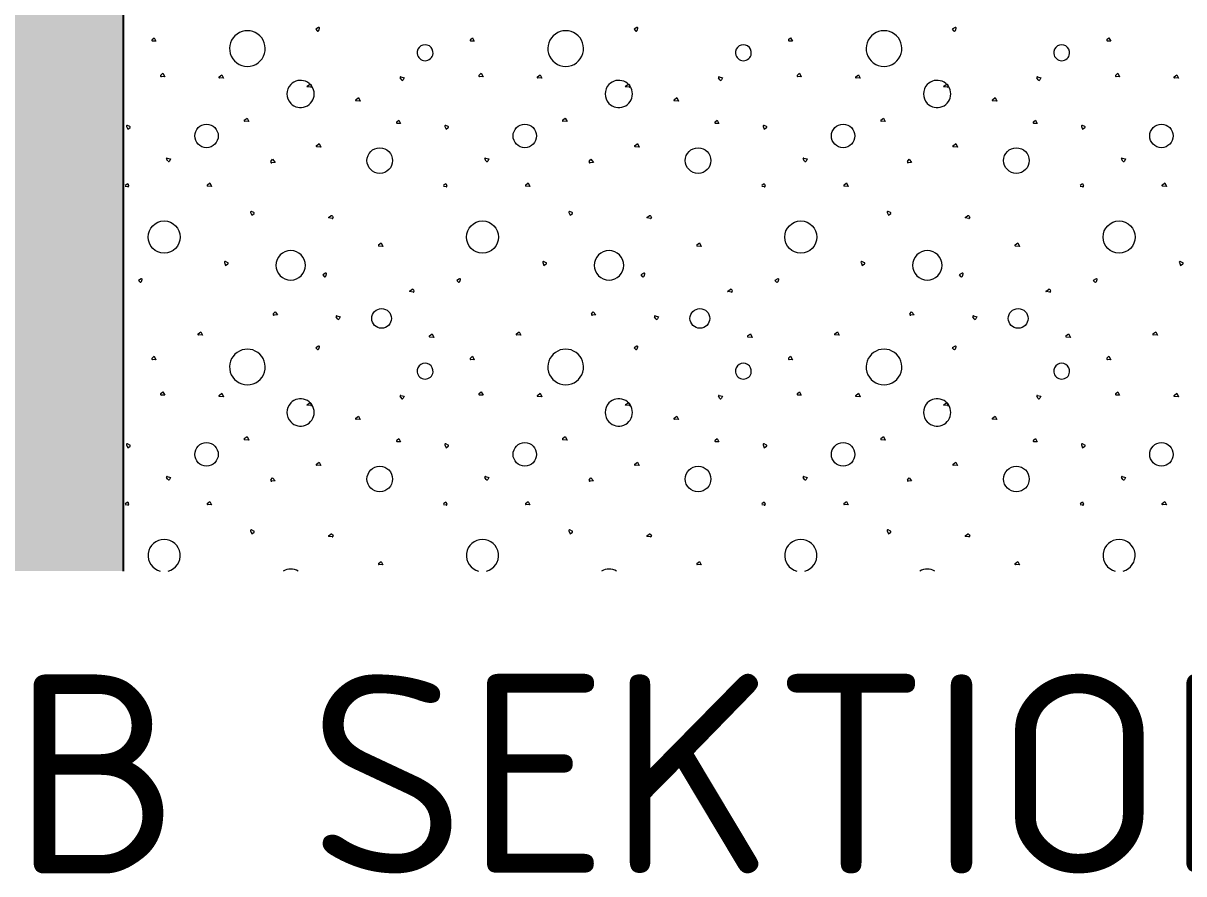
# Model space of a CAD drawing. Header units: millimetres. Extents: x 15 to 2176, y 3 to 641.
# Drawn here: x 694.3 to 752.6, y 3.3 to 46 of the extents above; entities that cross this region are included whole.
import ezdxf
from ezdxf.xclip import XClip

# ---------------------------------------------------------------- set-up
doc = ezdxf.new("R2010")
doc.units = ezdxf.units.MM
doc.header["$MEASUREMENT"] = 0
doc.header["$XCLIPFRAME"] = 0
doc.layers.add('A--------P-', color=7, linetype='Continuous')
doc.layers.add('A-01SC-----', color=7, linetype='Continuous')
doc.layers.add('A-L-10--EF-', color=4, linetype='Continuous', lineweight=0)
doc.styles.add('ISO', font='')
doc.styles.get('ISO').set_extended_font_data('ISOCPEUR')

# ---------------------------------------------------------------- blocks, each defined once
blk = doc.blocks.new('*X5')
at = {"layer": 'A-L-10--EF-'}
for p, q in [((709.163, 45.779), (709.015, 45.693)), ((709.015, 45.693), (709.082, 45.618)), ((709.172, 45.638), (709.205, 45.746)), ((725.163, 45.779), (725.015, 45.693)), ((725.015, 45.693), (725.082, 45.618)), ((725.172, 45.638), (725.205, 45.746)), ((741.163, 45.779), (741.015, 45.693)), ((741.015, 45.693), (741.082, 45.618)), ((741.172, 45.638), (741.205, 45.746)), ((700.788, 45.175), (700.889, 45.264)), ((700.984, 45.095), (700.815, 45.099)), ((700.889, 45.264), (700.984, 45.095)), ((716.788, 45.175), (716.889, 45.264)), ((716.984, 45.095), (716.815, 45.099)), ((716.889, 45.264), (716.984, 45.095)), ((732.788, 45.175), (732.889, 45.264)), ((732.984, 45.095), (732.815, 45.099)), ((732.889, 45.264), (732.984, 45.095)), ((748.788, 45.175), (748.889, 45.264)), ((748.984, 45.095), (748.815, 45.099)), ((748.889, 45.264), (748.984, 45.095)), ((701.228, 43.394), (701.33, 43.483)), ((701.425, 43.314), (701.256, 43.319)), ((701.33, 43.483), (701.425, 43.314)), ((704.161, 43.3), (704.297, 43.405)), ((704.382, 43.231), (704.176, 43.249)), ((704.297, 43.405), (704.382, 43.231)), ((713.336, 43.149), (713.266, 43.258)), ((713.298, 43.302), (713.464, 43.258)), ((713.464, 43.258), (713.411, 43.153)), ((717.228, 43.394), (717.33, 43.483)), ((717.425, 43.314), (717.256, 43.319)), ((717.33, 43.483), (717.425, 43.314)), ((720.161, 43.3), (720.297, 43.405)), ((720.382, 43.231), (720.176, 43.249)), ((720.297, 43.405), (720.382, 43.231)), ((729.336, 43.149), (729.266, 43.258)), ((729.298, 43.302), (729.464, 43.258)), ((729.464, 43.258), (729.411, 43.153)), ((733.228, 43.394), (733.33, 43.483)), ((733.425, 43.314), (733.256, 43.319)), ((733.33, 43.483), (733.425, 43.314)), ((736.161, 43.3), (736.297, 43.405)), ((736.382, 43.231), (736.176, 43.249)), ((736.297, 43.405), (736.382, 43.231)), ((745.336, 43.149), (745.266, 43.258)), ((745.298, 43.302), (745.464, 43.258)), ((745.464, 43.258), (745.411, 43.153)), ((749.228, 43.394), (749.33, 43.483)), ((749.425, 43.314), (749.256, 43.319)), ((749.33, 43.483), (749.425, 43.314)), ((752.161, 43.3), (752.297, 43.405)), ((752.382, 43.231), (752.176, 43.249)), ((752.297, 43.405), (752.382, 43.231)), ((708.581, 42.834), (708.703, 42.92)), ((708.77, 42.787), (708.587, 42.812)), ((708.782, 42.897), (708.808, 42.837)), ((724.581, 42.834), (724.703, 42.92)), ((724.77, 42.787), (724.587, 42.812)), ((724.782, 42.897), (724.808, 42.837)), ((740.581, 42.834), (740.703, 42.92)), ((740.77, 42.787), (740.587, 42.812)), ((740.782, 42.897), (740.808, 42.837)), ((711.027, 42.155), (711.163, 42.261)), ((711.248, 42.086), (711.042, 42.104)), ((711.163, 42.261), (711.248, 42.086)), ((727.027, 42.155), (727.163, 42.261)), ((727.248, 42.086), (727.042, 42.104)), ((727.163, 42.261), (727.248, 42.086)), ((743.027, 42.155), (743.163, 42.261)), ((743.248, 42.086), (743.042, 42.104)), ((743.163, 42.261), (743.248, 42.086)), ((699.676, 40.804), (699.551, 40.859)), ((705.427, 41.127), (705.562, 41.232)), ((705.647, 41.058), (705.442, 41.075)), ((705.562, 41.232), (705.647, 41.058)), ((713.088, 41.045), (713.189, 41.134)), ((713.284, 40.965), (713.115, 40.969)), ((713.189, 41.134), (713.284, 40.965)), ((715.676, 40.804), (715.551, 40.859)), ((721.427, 41.127), (721.562, 41.232)), ((721.647, 41.058), (721.442, 41.075)), ((721.562, 41.232), (721.647, 41.058)), ((729.088, 41.045), (729.189, 41.134)), ((729.284, 40.965), (729.115, 40.969)), ((729.189, 41.134), (729.284, 40.965)), ((731.676, 40.804), (731.551, 40.859)), ((737.427, 41.127), (737.562, 41.232)), ((737.647, 41.058), (737.442, 41.075)), ((737.562, 41.232), (737.647, 41.058)), ((745.088, 41.045), (745.189, 41.134)), ((745.284, 40.965), (745.115, 40.969)), ((745.189, 41.134), (745.284, 40.965)), ((747.676, 40.804), (747.551, 40.859)), ((699.503, 40.811), (699.565, 40.671)), ((699.565, 40.671), (699.681, 40.754)), ((715.503, 40.811), (715.565, 40.671)), ((715.565, 40.671), (715.681, 40.754)), ((731.503, 40.811), (731.565, 40.671)), ((731.565, 40.671), (731.681, 40.754)), ((747.503, 40.811), (747.565, 40.671)), ((747.565, 40.671), (747.681, 40.754)), ((709.049, 39.847), (709.184, 39.953)), ((709.269, 39.778), (709.064, 39.796)), ((709.184, 39.953), (709.269, 39.778)), ((725.049, 39.847), (725.184, 39.953)), ((725.269, 39.778), (725.064, 39.796)), ((725.184, 39.953), (725.269, 39.778)), ((741.049, 39.847), (741.184, 39.953)), ((741.269, 39.778), (741.064, 39.796)), ((741.184, 39.953), (741.269, 39.778)), ((701.59, 39.072), (701.521, 39.182)), ((701.553, 39.225), (701.718, 39.181)), ((701.718, 39.181), (701.665, 39.076)), ((706.765, 39.058), (706.851, 39.162)), ((706.851, 39.162), (706.971, 39.009)), ((717.59, 39.072), (717.521, 39.182)), ((717.553, 39.225), (717.718, 39.181)), ((717.718, 39.181), (717.665, 39.076)), ((722.765, 39.058), (722.851, 39.162)), ((722.851, 39.162), (722.971, 39.009)), ((733.59, 39.072), (733.521, 39.182)), ((733.553, 39.225), (733.718, 39.181)), ((733.718, 39.181), (733.665, 39.076)), ((738.765, 39.058), (738.851, 39.162)), ((738.851, 39.162), (738.971, 39.009)), ((749.59, 39.072), (749.521, 39.182)), ((749.553, 39.225), (749.718, 39.181)), ((749.718, 39.181), (749.665, 39.076)), ((706.971, 39.009), (706.803, 38.988)), ((722.971, 39.009), (722.803, 38.988)), ((738.971, 39.009), (738.803, 38.988)), ((699.443, 37.862), (699.564, 37.947)), ((699.564, 37.947), (699.61, 37.839)), ((703.563, 37.869), (703.699, 37.974)), ((703.699, 37.974), (703.784, 37.8)), ((715.443, 37.862), (715.564, 37.947)), ((715.564, 37.947), (715.61, 37.839)), ((719.563, 37.869), (719.699, 37.974)), ((719.699, 37.974), (719.784, 37.8)), ((731.443, 37.862), (731.564, 37.947)), ((731.564, 37.947), (731.61, 37.839)), ((735.563, 37.869), (735.699, 37.974)), ((735.699, 37.974), (735.784, 37.8)), ((747.443, 37.862), (747.564, 37.947)), ((747.564, 37.947), (747.61, 37.839)), ((751.563, 37.869), (751.699, 37.974)), ((751.699, 37.974), (751.784, 37.8)), ((699.565, 37.779), (699.443, 37.795)), ((703.784, 37.8), (703.579, 37.818)), ((715.565, 37.779), (715.443, 37.795)), ((719.784, 37.8), (719.579, 37.818)), ((731.565, 37.779), (731.443, 37.795)), ((735.784, 37.8), (735.579, 37.818)), ((747.565, 37.779), (747.443, 37.795)), ((751.784, 37.8), (751.579, 37.818)), ((705.738, 36.492), (705.799, 36.351)), ((705.911, 36.484), (705.785, 36.539)), ((705.799, 36.351), (705.916, 36.435)), ((709.661, 36.236), (709.783, 36.322)), ((709.849, 36.189), (709.666, 36.214)), ((709.861, 36.299), (709.887, 36.239)), ((721.738, 36.492), (721.799, 36.351)), ((721.911, 36.484), (721.785, 36.539)), ((721.799, 36.351), (721.916, 36.435)), ((725.661, 36.236), (725.783, 36.322)), ((725.849, 36.189), (725.666, 36.214)), ((725.861, 36.299), (725.887, 36.239)), ((737.738, 36.492), (737.799, 36.351)), ((737.911, 36.484), (737.785, 36.539)), ((737.799, 36.351), (737.916, 36.435)), ((741.661, 36.236), (741.783, 36.322)), ((741.849, 36.189), (741.666, 36.214)), ((741.861, 36.299), (741.887, 36.239)), ((712.174, 34.857), (712.309, 34.962)), ((712.394, 34.788), (712.189, 34.805)), ((712.309, 34.962), (712.394, 34.788)), ((728.174, 34.857), (728.309, 34.962)), ((728.394, 34.788), (728.189, 34.805)), ((728.309, 34.962), (728.394, 34.788)), ((744.174, 34.857), (744.309, 34.962)), ((744.394, 34.788), (744.189, 34.805)), ((744.309, 34.962), (744.394, 34.788)), ((704.426, 33.974), (704.487, 33.834)), ((704.599, 33.967), (704.473, 34.022)), ((704.487, 33.834), (704.604, 33.917)), ((720.426, 33.974), (720.487, 33.834)), ((720.599, 33.967), (720.473, 34.022)), ((720.487, 33.834), (720.604, 33.917)), ((736.426, 33.974), (736.487, 33.834)), ((736.599, 33.967), (736.473, 34.022)), ((736.487, 33.834), (736.604, 33.917)), ((752.426, 33.974), (752.487, 33.834)), ((752.599, 33.967), (752.473, 34.022)), ((752.487, 33.834), (752.604, 33.917)), ((709.514, 33.438), (709.365, 33.352)), ((709.365, 33.352), (709.433, 33.277)), ((709.522, 33.297), (709.556, 33.404)), ((725.514, 33.438), (725.365, 33.352)), ((725.365, 33.352), (725.433, 33.277)), ((725.522, 33.297), (725.556, 33.404)), ((741.514, 33.438), (741.365, 33.352)), ((741.365, 33.352), (741.433, 33.277)), ((741.522, 33.297), (741.556, 33.404)), ((700.249, 33.163), (700.101, 33.077)), ((700.101, 33.077), (700.168, 33.002)), ((700.258, 33.022), (700.291, 33.129)), ((716.249, 33.163), (716.101, 33.077)), ((716.101, 33.077), (716.168, 33.002)), ((716.258, 33.022), (716.291, 33.129)), ((732.249, 33.163), (732.101, 33.077)), ((732.101, 33.077), (732.168, 33.002)), ((732.258, 33.022), (732.291, 33.129)), ((748.249, 33.163), (748.101, 33.077)), ((748.101, 33.077), (748.168, 33.002)), ((748.258, 33.022), (748.291, 33.129)), ((713.727, 32.536), (713.849, 32.621)), ((713.916, 32.489), (713.732, 32.514)), ((713.928, 32.599), (713.954, 32.539)), ((729.727, 32.536), (729.849, 32.621)), ((729.916, 32.489), (729.732, 32.514)), ((729.928, 32.599), (729.954, 32.539)), ((745.727, 32.536), (745.849, 32.621)), ((745.916, 32.489), (745.732, 32.514)), ((745.928, 32.599), (745.954, 32.539)), ((706.882, 31.402), (706.969, 31.506)), ((706.969, 31.506), (707.089, 31.353)), ((722.882, 31.402), (722.969, 31.506)), ((722.969, 31.506), (723.089, 31.353)), ((738.882, 31.402), (738.969, 31.506)), ((738.969, 31.506), (739.089, 31.353)), ((707.089, 31.353), (706.921, 31.332)), ((710.115, 31.141), (710.046, 31.251)), ((710.077, 31.294), (710.243, 31.25)), ((710.243, 31.25), (710.19, 31.145)), ((723.089, 31.353), (722.921, 31.332)), ((726.115, 31.141), (726.046, 31.251)), ((726.077, 31.294), (726.243, 31.25)), ((726.243, 31.25), (726.19, 31.145)), ((739.089, 31.353), (738.921, 31.332)), ((742.115, 31.141), (742.046, 31.251)), ((742.077, 31.294), (742.243, 31.25)), ((742.243, 31.25), (742.19, 31.145)), ((703.102, 30.39), (703.237, 30.495)), ((703.322, 30.321), (703.117, 30.338)), ((703.237, 30.495), (703.322, 30.321)), ((714.727, 30.286), (714.863, 30.391)), ((714.863, 30.391), (714.948, 30.216)), ((719.102, 30.39), (719.237, 30.495)), ((719.322, 30.321), (719.117, 30.338)), ((719.237, 30.495), (719.322, 30.321)), ((730.727, 30.286), (730.863, 30.391)), ((730.863, 30.391), (730.948, 30.216)), ((735.102, 30.39), (735.237, 30.495)), ((735.322, 30.321), (735.117, 30.338)), ((735.237, 30.495), (735.322, 30.321)), ((746.727, 30.286), (746.863, 30.391)), ((746.863, 30.391), (746.948, 30.216)), ((751.102, 30.39), (751.237, 30.495)), ((751.322, 30.321), (751.117, 30.338)), ((751.237, 30.495), (751.322, 30.321)), ((709.163, 29.779), (709.015, 29.693)), ((714.948, 30.216), (714.743, 30.234)), ((725.163, 29.779), (725.015, 29.693)), ((730.948, 30.216), (730.743, 30.234)), ((741.163, 29.779), (741.015, 29.693)), ((746.948, 30.216), (746.743, 30.234)), ((700.788, 29.175), (700.889, 29.264)), ((700.889, 29.264), (700.984, 29.095)), ((709.015, 29.693), (709.082, 29.618)), ((709.172, 29.638), (709.205, 29.746)), ((716.788, 29.175), (716.889, 29.264)), ((716.889, 29.264), (716.984, 29.095)), ((725.015, 29.693), (725.082, 29.618)), ((725.172, 29.638), (725.205, 29.746)), ((732.788, 29.175), (732.889, 29.264)), ((732.889, 29.264), (732.984, 29.095)), ((741.015, 29.693), (741.082, 29.618)), ((741.172, 29.638), (741.205, 29.746)), ((748.788, 29.175), (748.889, 29.264)), ((748.889, 29.264), (748.984, 29.095)), ((700.984, 29.095), (700.815, 29.099)), ((716.984, 29.095), (716.815, 29.099)), ((732.984, 29.095), (732.815, 29.099)), ((748.984, 29.095), (748.815, 29.099)), ((701.228, 27.394), (701.33, 27.483)), ((701.33, 27.483), (701.425, 27.314)), ((717.228, 27.394), (717.33, 27.483)), ((717.33, 27.483), (717.425, 27.314)), ((733.228, 27.394), (733.33, 27.483)), ((733.33, 27.483), (733.425, 27.314)), ((749.228, 27.394), (749.33, 27.483)), ((749.33, 27.483), (749.425, 27.314)), ((701.425, 27.314), (701.256, 27.319)), ((704.161, 27.3), (704.297, 27.405)), ((704.382, 27.231), (704.176, 27.249)), ((704.297, 27.405), (704.382, 27.231)), ((708.581, 26.834), (708.703, 26.92)), ((708.782, 26.897), (708.808, 26.837)), ((713.336, 27.149), (713.266, 27.258)), ((713.298, 27.302), (713.464, 27.258)), ((713.464, 27.258), (713.411, 27.153)), ((717.425, 27.314), (717.256, 27.319)), ((720.161, 27.3), (720.297, 27.405)), ((720.382, 27.231), (720.176, 27.249)), ((720.297, 27.405), (720.382, 27.231)), ((724.581, 26.834), (724.703, 26.92)), ((724.782, 26.897), (724.808, 26.837)), ((729.336, 27.149), (729.266, 27.258)), ((729.298, 27.302), (729.464, 27.258)), ((729.464, 27.258), (729.411, 27.153)), ((733.425, 27.314), (733.256, 27.319)), ((736.161, 27.3), (736.297, 27.405)), ((736.382, 27.231), (736.176, 27.249)), ((736.297, 27.405), (736.382, 27.231)), ((740.581, 26.834), (740.703, 26.92)), ((740.782, 26.897), (740.808, 26.837)), ((745.336, 27.149), (745.266, 27.258)), ((745.298, 27.302), (745.464, 27.258)), ((745.464, 27.258), (745.411, 27.153)), ((749.425, 27.314), (749.256, 27.319)), ((752.161, 27.3), (752.297, 27.405)), ((752.382, 27.231), (752.176, 27.249)), ((752.297, 27.405), (752.382, 27.231)), ((708.77, 26.787), (708.587, 26.812)), ((711.027, 26.155), (711.163, 26.261)), ((711.163, 26.261), (711.248, 26.086)), ((724.77, 26.787), (724.587, 26.812)), ((727.027, 26.155), (727.163, 26.261)), ((727.163, 26.261), (727.248, 26.086)), ((740.77, 26.787), (740.587, 26.812)), ((743.027, 26.155), (743.163, 26.261)), ((743.163, 26.261), (743.248, 26.086)), ((711.248, 26.086), (711.042, 26.104)), ((727.248, 26.086), (727.042, 26.104)), ((743.248, 26.086), (743.042, 26.104)), ((705.427, 25.127), (705.562, 25.232)), ((705.562, 25.232), (705.647, 25.058)), ((713.088, 25.045), (713.189, 25.134)), ((713.189, 25.134), (713.284, 24.965)), ((721.427, 25.127), (721.562, 25.232)), ((721.562, 25.232), (721.647, 25.058)), ((729.088, 25.045), (729.189, 25.134)), ((729.189, 25.134), (729.284, 24.965)), ((737.427, 25.127), (737.562, 25.232)), ((737.562, 25.232), (737.647, 25.058)), ((745.088, 25.045), (745.189, 25.134)), ((745.189, 25.134), (745.284, 24.965)), ((699.503, 24.811), (699.565, 24.671)), ((699.676, 24.804), (699.551, 24.859)), ((699.565, 24.671), (699.681, 24.754)), ((705.647, 25.058), (705.442, 25.075)), ((713.284, 24.965), (713.115, 24.969)), ((715.503, 24.811), (715.565, 24.671)), ((715.676, 24.804), (715.551, 24.859)), ((715.565, 24.671), (715.681, 24.754)), ((721.647, 25.058), (721.442, 25.075)), ((729.284, 24.965), (729.115, 24.969)), ((731.503, 24.811), (731.565, 24.671)), ((731.676, 24.804), (731.551, 24.859)), ((731.565, 24.671), (731.681, 24.754)), ((737.647, 25.058), (737.442, 25.075)), ((745.284, 24.965), (745.115, 24.969)), ((747.503, 24.811), (747.565, 24.671)), ((747.676, 24.804), (747.551, 24.859)), ((747.565, 24.671), (747.681, 24.754)), ((709.049, 23.847), (709.184, 23.953)), ((709.184, 23.953), (709.269, 23.778)), ((725.049, 23.847), (725.184, 23.953)), ((725.184, 23.953), (725.269, 23.778)), ((741.049, 23.847), (741.184, 23.953)), ((741.184, 23.953), (741.269, 23.778)), ((709.269, 23.778), (709.064, 23.796)), ((725.269, 23.778), (725.064, 23.796)), ((741.269, 23.778), (741.064, 23.796)), ((701.59, 23.072), (701.521, 23.182)), ((701.553, 23.225), (701.718, 23.181)), ((701.718, 23.181), (701.665, 23.076)), ((706.765, 23.058), (706.851, 23.162)), ((706.971, 23.009), (706.803, 22.988)), ((706.851, 23.162), (706.971, 23.009)), ((717.59, 23.072), (717.521, 23.182)), ((717.553, 23.225), (717.718, 23.181)), ((717.718, 23.181), (717.665, 23.076)), ((722.765, 23.058), (722.851, 23.162)), ((722.971, 23.009), (722.803, 22.988)), ((722.851, 23.162), (722.971, 23.009)), ((733.59, 23.072), (733.521, 23.182)), ((733.553, 23.225), (733.718, 23.181)), ((733.718, 23.181), (733.665, 23.076)), ((738.765, 23.058), (738.851, 23.162)), ((738.971, 23.009), (738.803, 22.988)), ((738.851, 23.162), (738.971, 23.009)), ((749.59, 23.072), (749.521, 23.182)), ((749.553, 23.225), (749.718, 23.181)), ((749.718, 23.181), (749.665, 23.076)), ((699.443, 21.862), (699.564, 21.947)), ((699.565, 21.779), (699.443, 21.795)), ((699.564, 21.947), (699.61, 21.839)), ((703.563, 21.869), (703.699, 21.974)), ((703.784, 21.8), (703.579, 21.818)), ((703.699, 21.974), (703.784, 21.8)), ((715.443, 21.862), (715.564, 21.947)), ((715.565, 21.779), (715.443, 21.795)), ((715.564, 21.947), (715.61, 21.839)), ((719.563, 21.869), (719.699, 21.974)), ((719.784, 21.8), (719.579, 21.818)), ((719.699, 21.974), (719.784, 21.8)), ((731.443, 21.862), (731.564, 21.947)), ((731.565, 21.779), (731.443, 21.795)), ((731.564, 21.947), (731.61, 21.839)), ((735.563, 21.869), (735.699, 21.974)), ((735.784, 21.8), (735.579, 21.818)), ((735.699, 21.974), (735.784, 21.8)), ((747.443, 21.862), (747.564, 21.947)), ((747.565, 21.779), (747.443, 21.795)), ((747.564, 21.947), (747.61, 21.839)), ((751.563, 21.869), (751.699, 21.974)), ((751.784, 21.8), (751.579, 21.818)), ((751.699, 21.974), (751.784, 21.8)), ((705.738, 20.492), (705.799, 20.351)), ((705.911, 20.484), (705.785, 20.539)), ((705.799, 20.351), (705.916, 20.435)), ((721.738, 20.492), (721.799, 20.351)), ((721.911, 20.484), (721.785, 20.539)), ((721.799, 20.351), (721.916, 20.435)), ((737.738, 20.492), (737.799, 20.351)), ((737.911, 20.484), (737.785, 20.539)), ((737.799, 20.351), (737.916, 20.435)), ((709.661, 20.236), (709.783, 20.322)), ((709.849, 20.189), (709.666, 20.214)), ((709.861, 20.299), (709.887, 20.239)), ((725.661, 20.236), (725.783, 20.322)), ((725.849, 20.189), (725.666, 20.214)), ((725.861, 20.299), (725.887, 20.239)), ((741.661, 20.236), (741.783, 20.322)), ((741.849, 20.189), (741.666, 20.214)), ((741.861, 20.299), (741.887, 20.239)), ((712.174, 18.857), (712.309, 18.962)), ((712.394, 18.788), (712.189, 18.805)), ((712.309, 18.962), (712.394, 18.788)), ((728.174, 18.857), (728.309, 18.962)), ((728.394, 18.788), (728.189, 18.805)), ((728.309, 18.962), (728.394, 18.788)), ((744.174, 18.857), (744.309, 18.962)), ((744.394, 18.788), (744.189, 18.805)), ((744.309, 18.962), (744.394, 18.788))]:
    blk.add_line(p, q, dxfattribs=at)
for centre, radius in [((703.526, 40.337), 0.59), ((719.526, 40.337), 0.59), ((735.526, 40.337), 0.59), ((751.526, 40.337), 0.59), ((712.236, 39.098), 0.643), ((728.236, 39.098), 0.643), ((744.236, 39.098), 0.643), ((701.397, 35.257), 0.807), ((717.397, 35.257), 0.807), ((733.397, 35.257), 0.807), ((749.397, 35.257), 0.807), ((712.325, 31.166), 0.496), ((728.325, 31.166), 0.496), ((744.325, 31.166), 0.496), ((703.526, 24.337), 0.59), ((719.526, 24.337), 0.59), ((735.526, 24.337), 0.59), ((751.526, 24.337), 0.59), ((712.236, 23.098), 0.643), ((728.236, 23.098), 0.643), ((744.236, 23.098), 0.643)]:
    blk.add_circle(centre, radius, dxfattribs=at)
for centre, radius, start, end in [((705.581, 44.727), 0.897, 343.60886, 196.39114), ((709.121, 45.654), 0.0528, 221.92131, 342.82539), ((709.177, 45.754), 0.0288, 342.82539, 120), ((721.581, 44.727), 0.897, 343.60886, 196.39114), ((725.121, 45.654), 0.0528, 221.92131, 342.82539), ((725.177, 45.754), 0.0288, 342.82539, 120), ((737.581, 44.727), 0.897, 343.60886, 196.39114), ((741.121, 45.654), 0.0528, 221.92131, 342.82539), ((741.177, 45.754), 0.0288, 342.82539, 120), ((700.817, 45.143), 0.0432, 131.23861, 268.41323), ((716.817, 45.143), 0.0432, 131.23861, 268.41323), ((732.817, 45.143), 0.0432, 131.23861, 268.41323), ((748.817, 45.143), 0.0432, 131.23861, 268.41323), ((705.581, 44.727), 0.897, 196.39114, 343.60886), ((714.514, 44.518), 0.4, 353.70667, 186.29333), ((714.514, 44.518), 0.4, 186.29333, 353.70667), ((721.581, 44.727), 0.897, 196.39114, 343.60886), ((730.514, 44.518), 0.4, 353.70667, 186.29333), ((730.514, 44.518), 0.4, 186.29333, 353.70667), ((737.581, 44.727), 0.897, 196.39114, 343.60886), ((746.514, 44.518), 0.4, 353.70667, 186.29333), ((746.514, 44.518), 0.4, 186.29333, 353.70667), ((701.257, 43.362), 0.0432, 131.23861, 268.41323), ((704.179, 43.277), 0.0288, 127.90217, 265.07679), ((713.291, 43.274), 0.0288, 75.20671, 212.38132), ((717.257, 43.362), 0.0432, 131.23861, 268.41323), ((720.179, 43.277), 0.0288, 127.90217, 265.07679), ((729.291, 43.274), 0.0288, 75.20671, 212.38132), ((733.257, 43.362), 0.0432, 131.23861, 268.41323), ((736.179, 43.277), 0.0288, 127.90217, 265.07679), ((745.291, 43.274), 0.0288, 75.20671, 212.38132), ((749.257, 43.362), 0.0432, 131.23861, 268.41323), ((752.179, 43.277), 0.0288, 127.90217, 265.07679), ((708.252, 42.445), 0.686, 136.1287, 223.8713), ((708.252, 42.445), 0.686, 223.8713, 136.1287), ((708.588, 42.824), 0.012, 125.11386, 262.28848), ((708.734, 42.876), 0.0528, 23.19256, 125.11386), ((708.775, 42.823), 0.036, 262.28848, 23.19256), ((713.372, 43.172), 0.0432, 212.38132, 333.2854), ((724.252, 42.445), 0.686, 136.1287, 223.8713), ((724.252, 42.445), 0.686, 223.8713, 136.1287), ((724.588, 42.824), 0.012, 125.11386, 262.28848), ((724.734, 42.876), 0.0528, 23.19256, 125.11386), ((724.775, 42.823), 0.036, 262.28848, 23.19256), ((729.372, 43.172), 0.0432, 212.38132, 333.2854), ((740.252, 42.445), 0.686, 136.1287, 223.8713), ((740.252, 42.445), 0.686, 223.8713, 136.1287), ((740.588, 42.824), 0.012, 125.11386, 262.28848), ((740.734, 42.876), 0.0528, 23.19256, 125.11386), ((740.775, 42.823), 0.036, 262.28848, 23.19256), ((745.372, 43.172), 0.0432, 212.38132, 333.2854), ((711.045, 42.133), 0.0288, 127.90217, 265.07679), ((727.045, 42.133), 0.0288, 127.90217, 265.07679), ((743.045, 42.133), 0.0288, 127.90217, 265.07679), ((699.536, 40.826), 0.036, 66.44748, 203.62209), ((705.445, 41.104), 0.0288, 127.90217, 265.07679), ((713.116, 41.013), 0.0432, 131.23861, 268.41323), ((715.536, 40.826), 0.036, 66.44748, 203.62209), ((721.445, 41.104), 0.0288, 127.90217, 265.07679), ((729.116, 41.013), 0.0432, 131.23861, 268.41323), ((731.536, 40.826), 0.036, 66.44748, 203.62209), ((737.445, 41.104), 0.0288, 127.90217, 265.07679), ((745.116, 41.013), 0.0432, 131.23861, 268.41323), ((747.536, 40.826), 0.036, 66.44748, 203.62209), ((699.664, 40.778), 0.0288, 305.5434, 66.44748), ((715.664, 40.778), 0.0288, 305.5434, 66.44748), ((731.664, 40.778), 0.0288, 305.5434, 66.44748), ((747.664, 40.778), 0.0288, 305.5434, 66.44748), ((709.067, 39.825), 0.0288, 127.90217, 265.07679), ((725.067, 39.825), 0.0288, 127.90217, 265.07679), ((741.067, 39.825), 0.0288, 127.90217, 265.07679), ((701.545, 39.197), 0.0288, 75.20671, 212.38132), ((717.545, 39.197), 0.0288, 75.20671, 212.38132), ((733.545, 39.197), 0.0288, 75.20671, 212.38132), ((749.545, 39.197), 0.0288, 75.20671, 212.38132), ((701.627, 39.095), 0.0432, 212.38132, 333.2854), ((706.798, 39.03), 0.0432, 140.11386, 277.28848), ((717.627, 39.095), 0.0432, 212.38132, 333.2854), ((722.798, 39.03), 0.0432, 140.11386, 277.28848), ((733.627, 39.095), 0.0432, 212.38132, 333.2854), ((738.798, 39.03), 0.0432, 140.11386, 277.28848), ((749.627, 39.095), 0.0432, 212.38132, 333.2854), ((699.571, 37.822), 0.0432, 262.28848, 23.19256), ((703.581, 37.846), 0.0288, 127.90217, 265.07679), ((715.571, 37.822), 0.0432, 262.28848, 23.19256), ((719.581, 37.846), 0.0288, 127.90217, 265.07679), ((731.571, 37.822), 0.0432, 262.28848, 23.19256), ((735.581, 37.846), 0.0288, 127.90217, 265.07679), ((747.571, 37.822), 0.0432, 262.28848, 23.19256), ((751.581, 37.846), 0.0288, 127.90217, 265.07679), ((705.771, 36.506), 0.036, 66.44748, 203.62209), ((705.899, 36.458), 0.0288, 305.5434, 66.44748), ((709.667, 36.226), 0.012, 125.11386, 262.28848), ((709.813, 36.278), 0.0528, 23.19256, 125.11386), ((709.854, 36.225), 0.036, 262.28848, 23.19256), ((721.771, 36.506), 0.036, 66.44748, 203.62209), ((721.899, 36.458), 0.0288, 305.5434, 66.44748), ((725.667, 36.226), 0.012, 125.11386, 262.28848), ((725.813, 36.278), 0.0528, 23.19256, 125.11386), ((725.854, 36.225), 0.036, 262.28848, 23.19256), ((737.771, 36.506), 0.036, 66.44748, 203.62209), ((737.899, 36.458), 0.0288, 305.5434, 66.44748), ((741.667, 36.226), 0.012, 125.11386, 262.28848), ((741.813, 36.278), 0.0528, 23.19256, 125.11386), ((741.854, 36.225), 0.036, 262.28848, 23.19256), ((707.758, 33.835), 0.74, 90, 270), ((707.758, 33.835), 0.74, 270, 90), ((712.192, 34.834), 0.0288, 127.90217, 265.07679), ((723.758, 33.835), 0.74, 90, 270), ((723.758, 33.835), 0.74, 270, 90), ((728.192, 34.834), 0.0288, 127.90217, 265.07679), ((739.758, 33.835), 0.74, 90, 270), ((739.758, 33.835), 0.74, 270, 90), ((744.192, 34.834), 0.0288, 127.90217, 265.07679), ((704.459, 33.989), 0.036, 66.44748, 203.62209), ((704.587, 33.941), 0.0288, 305.5434, 66.44748), ((720.459, 33.989), 0.036, 66.44748, 203.62209), ((720.587, 33.941), 0.0288, 305.5434, 66.44748), ((736.459, 33.989), 0.036, 66.44748, 203.62209), ((736.587, 33.941), 0.0288, 305.5434, 66.44748), ((752.459, 33.989), 0.036, 66.44748, 203.62209), ((752.587, 33.941), 0.0288, 305.5434, 66.44748), ((709.472, 33.312), 0.0528, 221.92131, 342.82539), ((709.528, 33.413), 0.0288, 342.82539, 120), ((725.472, 33.312), 0.0528, 221.92131, 342.82539), ((725.528, 33.413), 0.0288, 342.82539, 120), ((741.472, 33.312), 0.0528, 221.92131, 342.82539), ((741.528, 33.413), 0.0288, 342.82539, 120), ((700.207, 33.037), 0.0528, 221.92131, 342.82539), ((700.263, 33.138), 0.0288, 342.82539, 120), ((716.207, 33.037), 0.0528, 221.92131, 342.82539), ((716.263, 33.138), 0.0288, 342.82539, 120), ((732.207, 33.037), 0.0528, 221.92131, 342.82539), ((732.263, 33.138), 0.0288, 342.82539, 120), ((748.207, 33.037), 0.0528, 221.92131, 342.82539), ((748.263, 33.138), 0.0288, 342.82539, 120), ((713.734, 32.526), 0.012, 125.11386, 262.28848), ((713.879, 32.578), 0.0528, 23.19256, 125.11386), ((713.921, 32.525), 0.036, 262.28848, 23.19256), ((729.734, 32.526), 0.012, 125.11386, 262.28848), ((729.879, 32.578), 0.0528, 23.19256, 125.11386), ((729.921, 32.525), 0.036, 262.28848, 23.19256), ((745.734, 32.526), 0.012, 125.11386, 262.28848), ((745.879, 32.578), 0.0528, 23.19256, 125.11386), ((745.921, 32.525), 0.036, 262.28848, 23.19256), ((706.916, 31.375), 0.0432, 140.11386, 277.28848), ((710.07, 31.266), 0.0288, 75.20671, 212.38132), ((710.152, 31.164), 0.0432, 212.38132, 333.2854), ((722.916, 31.375), 0.0432, 140.11386, 277.28848), ((726.07, 31.266), 0.0288, 75.20671, 212.38132), ((726.152, 31.164), 0.0432, 212.38132, 333.2854), ((738.916, 31.375), 0.0432, 140.11386, 277.28848), ((742.07, 31.266), 0.0288, 75.20671, 212.38132), ((742.152, 31.164), 0.0432, 212.38132, 333.2854), ((703.12, 30.367), 0.0288, 127.90217, 265.07679), ((719.12, 30.367), 0.0288, 127.90217, 265.07679), ((735.12, 30.367), 0.0288, 127.90217, 265.07679), ((751.12, 30.367), 0.0288, 127.90217, 265.07679), ((709.177, 29.754), 0.0288, 342.82539, 120), ((714.745, 30.263), 0.0288, 127.90217, 265.07679), ((725.177, 29.754), 0.0288, 342.82539, 120), ((730.745, 30.263), 0.0288, 127.90217, 265.07679), ((741.177, 29.754), 0.0288, 342.82539, 120), ((746.745, 30.263), 0.0288, 127.90217, 265.07679), ((700.817, 29.143), 0.0432, 131.23861, 268.41323), ((705.581, 28.727), 0.897, 343.60886, 196.39114), ((709.121, 29.654), 0.0528, 221.92131, 342.82539), ((716.817, 29.143), 0.0432, 131.23861, 268.41323), ((721.581, 28.727), 0.897, 343.60886, 196.39114), ((725.121, 29.654), 0.0528, 221.92131, 342.82539), ((732.817, 29.143), 0.0432, 131.23861, 268.41323), ((737.581, 28.727), 0.897, 343.60886, 196.39114), ((741.121, 29.654), 0.0528, 221.92131, 342.82539), ((748.817, 29.143), 0.0432, 131.23861, 268.41323), ((714.514, 28.518), 0.4, 353.70667, 186.29333), ((730.514, 28.518), 0.4, 353.70667, 186.29333), ((746.514, 28.518), 0.4, 353.70667, 186.29333), ((705.581, 28.727), 0.897, 196.39114, 343.60886), ((714.514, 28.518), 0.4, 186.29333, 353.70667), ((721.581, 28.727), 0.897, 196.39114, 343.60886), ((730.514, 28.518), 0.4, 186.29333, 353.70667), ((737.581, 28.727), 0.897, 196.39114, 343.60886), ((746.514, 28.518), 0.4, 186.29333, 353.70667), ((701.257, 27.362), 0.0432, 131.23861, 268.41323), ((704.179, 27.277), 0.0288, 127.90217, 265.07679), ((708.252, 26.445), 0.686, 136.1287, 223.8713), ((708.252, 26.445), 0.686, 223.8713, 136.1287), ((708.734, 26.876), 0.0528, 23.19256, 125.11386), ((708.775, 26.823), 0.036, 262.28848, 23.19256), ((713.291, 27.274), 0.0288, 75.20671, 212.38132), ((713.372, 27.172), 0.0432, 212.38132, 333.2854), ((717.257, 27.362), 0.0432, 131.23861, 268.41323), ((720.179, 27.277), 0.0288, 127.90217, 265.07679), ((724.252, 26.445), 0.686, 136.1287, 223.8713), ((724.252, 26.445), 0.686, 223.8713, 136.1287), ((724.734, 26.876), 0.0528, 23.19256, 125.11386), ((724.775, 26.823), 0.036, 262.28848, 23.19256), ((729.291, 27.274), 0.0288, 75.20671, 212.38132), ((729.372, 27.172), 0.0432, 212.38132, 333.2854), ((733.257, 27.362), 0.0432, 131.23861, 268.41323), ((736.179, 27.277), 0.0288, 127.90217, 265.07679), ((740.252, 26.445), 0.686, 136.1287, 223.8713), ((740.252, 26.445), 0.686, 223.8713, 136.1287), ((740.734, 26.876), 0.0528, 23.19256, 125.11386), ((740.775, 26.823), 0.036, 262.28848, 23.19256), ((745.291, 27.274), 0.0288, 75.20671, 212.38132), ((745.372, 27.172), 0.0432, 212.38132, 333.2854), ((749.257, 27.362), 0.0432, 131.23861, 268.41323), ((752.179, 27.277), 0.0288, 127.90217, 265.07679), ((708.588, 26.824), 0.012, 125.11386, 262.28848), ((724.588, 26.824), 0.012, 125.11386, 262.28848), ((740.588, 26.824), 0.012, 125.11386, 262.28848), ((711.045, 26.133), 0.0288, 127.90217, 265.07679), ((727.045, 26.133), 0.0288, 127.90217, 265.07679), ((743.045, 26.133), 0.0288, 127.90217, 265.07679), ((705.445, 25.104), 0.0288, 127.90217, 265.07679), ((721.445, 25.104), 0.0288, 127.90217, 265.07679), ((737.445, 25.104), 0.0288, 127.90217, 265.07679), ((699.536, 24.826), 0.036, 66.44748, 203.62209), ((699.664, 24.778), 0.0288, 305.5434, 66.44748), ((713.116, 25.013), 0.0432, 131.23861, 268.41323), ((715.536, 24.826), 0.036, 66.44748, 203.62209), ((715.664, 24.778), 0.0288, 305.5434, 66.44748), ((729.116, 25.013), 0.0432, 131.23861, 268.41323), ((731.536, 24.826), 0.036, 66.44748, 203.62209), ((731.664, 24.778), 0.0288, 305.5434, 66.44748), ((745.116, 25.013), 0.0432, 131.23861, 268.41323), ((747.536, 24.826), 0.036, 66.44748, 203.62209), ((747.664, 24.778), 0.0288, 305.5434, 66.44748), ((709.067, 23.825), 0.0288, 127.90217, 265.07679), ((725.067, 23.825), 0.0288, 127.90217, 265.07679), ((741.067, 23.825), 0.0288, 127.90217, 265.07679), ((701.545, 23.197), 0.0288, 75.20671, 212.38132), ((701.627, 23.095), 0.0432, 212.38132, 333.2854), ((706.798, 23.03), 0.0432, 140.11386, 277.28848), ((717.545, 23.197), 0.0288, 75.20671, 212.38132), ((717.627, 23.095), 0.0432, 212.38132, 333.2854), ((722.798, 23.03), 0.0432, 140.11386, 277.28848), ((733.545, 23.197), 0.0288, 75.20671, 212.38132), ((733.627, 23.095), 0.0432, 212.38132, 333.2854), ((738.798, 23.03), 0.0432, 140.11386, 277.28848), ((749.545, 23.197), 0.0288, 75.20671, 212.38132), ((749.627, 23.095), 0.0432, 212.38132, 333.2854), ((699.571, 21.822), 0.0432, 262.28848, 23.19256), ((703.581, 21.846), 0.0288, 127.90217, 265.07679), ((715.571, 21.822), 0.0432, 262.28848, 23.19256), ((719.581, 21.846), 0.0288, 127.90217, 265.07679), ((731.571, 21.822), 0.0432, 262.28848, 23.19256), ((735.581, 21.846), 0.0288, 127.90217, 265.07679), ((747.571, 21.822), 0.0432, 262.28848, 23.19256), ((751.581, 21.846), 0.0288, 127.90217, 265.07679), ((705.771, 20.506), 0.036, 66.44748, 203.62209), ((705.899, 20.458), 0.0288, 305.5434, 66.44748), ((721.771, 20.506), 0.036, 66.44748, 203.62209), ((721.899, 20.458), 0.0288, 305.5434, 66.44748), ((737.771, 20.506), 0.036, 66.44748, 203.62209), ((737.899, 20.458), 0.0288, 305.5434, 66.44748), ((701.397, 19.257), 0.807, 284.17098, 255.82902), ((709.667, 20.226), 0.012, 125.11386, 262.28848), ((709.813, 20.278), 0.0528, 23.19256, 125.11386), ((709.854, 20.225), 0.036, 262.28848, 23.19256), ((717.397, 19.257), 0.807, 284.17098, 255.82902), ((725.667, 20.226), 0.012, 125.11386, 262.28848), ((725.813, 20.278), 0.0528, 23.19256, 125.11386), ((725.854, 20.225), 0.036, 262.28848, 23.19256), ((733.397, 19.257), 0.807, 284.17098, 255.82902), ((741.667, 20.226), 0.012, 125.11386, 262.28848), ((741.813, 20.278), 0.0528, 23.19256, 125.11386), ((741.854, 20.225), 0.036, 262.28848, 23.19256), ((749.397, 19.257), 0.807, 284.17098, 255.82902), ((712.192, 18.834), 0.0288, 127.90217, 265.07679), ((728.192, 18.834), 0.0288, 127.90217, 265.07679), ((744.192, 18.834), 0.0288, 127.90217, 265.07679), ((707.758, 17.835), 0.74, 90, 120.24306), ((707.758, 17.835), 0.74, 59.75694, 90), ((723.758, 17.835), 0.74, 90, 120.24306), ((723.758, 17.835), 0.74, 59.75694, 90), ((739.758, 17.835), 0.74, 90, 120.24306), ((739.758, 17.835), 0.74, 59.75694, 90)]:
    blk.add_arc(centre, radius, start, end, dxfattribs=at)
blk = doc.blocks.new('Drawing_2_2', base_point=(803.38, 329.559))
at = {"layer": 'A-01SC-----', "linetype": 'Continuous'}
h = blk.add_hatch(dxfattribs=at)
h.set_pattern_fill('BETONG__STD__0002', color=256, style=0, pattern_type=2)
h.set_pattern_definition([(0, (963.7575, 92.474), (0, 5.19615), [0.5, -2.5]), (0, (965.2575, 95.072), (0, 5.19615), [0.5, -2.5]), (60, (963.7575, 92.474), (-4.5, 2.59808), [0.5, -2.5]), (60, (966.7575, 92.474), (-4.5, 2.59808), [0.5, -2.5]), (120, (964.2575, 92.474), (4.5, 2.59808), [0.5, -2.5]), (120, (967.2575, 92.474), (4.5, 2.59808), [0.5, -2.5]), (0, (963.7575, 92.9741), (0, 1), [0, -1, 0, -1.5]), (45, (964.2575, 92.9741), (-0.7071068, 0.7071068), [0, -0.75, 0, -1.25])])
h.paths.add_polyline_path([(693.758, 92.474), (693.758, 18.474), (699.358, 18.474), (699.358, 92.474)])
at = {"layer": 'A-01SC-----'}
blk.add_line((699.358, 18.474), (699.358, 88.074), dxfattribs=at)
at = {"layer": 'A-L-10--EF-'}
blk.add_line((699.358, 18.474), (699.358, 88.074), dxfattribs=at)
blk.add_blockref('*X5', (0, 0))

msp = doc.modelspace()

# ---------------------------------------------------------------- block references
at = {"layer": 'A--------P-'}
ref = msp.add_blockref('Drawing_2_2', (803.38, 329.559), dxfattribs=at)
XClip(ref).set_block_clipping_path([(543.1975168981, 18.4741086751), (1063.5621721229, 640.6436337123)])

# ---------------------------------------------------------------- texts
at = {"layer": 'A--------P-', "insert": (693.758, 3.264), "char_height": 10, "attachment_point": 7, "style": 'ISO'}
msp.add_mtext('\\A1;{\\fISOCPEUR|b0|i0|c0|p34;B SEKTION GENOM BEF. BALKONG}', dxfattribs=at)

doc.saveas('drawing.dxf')
